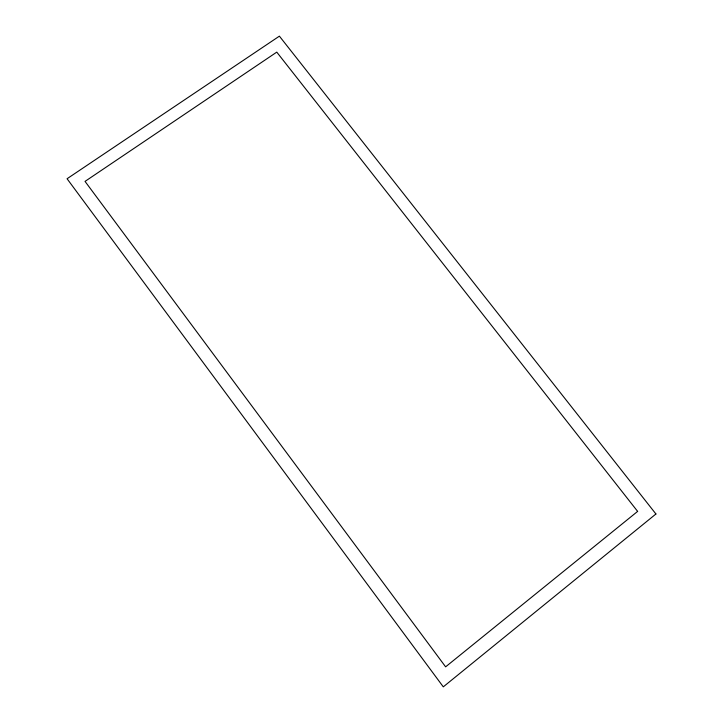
<?xml version="1.0" encoding="UTF-8"?>
<svg xmlns="http://www.w3.org/2000/svg" width="723" height="723" viewBox="0 0 723 723"><rect width="100%" height="100%" fill="white"/><g stroke="black" fill="none" stroke-linecap="round" stroke-linejoin="round"><path stroke-width="1.08" d="M655.933 513.99L443.289 686.85L67.067 178.744L279.394 36.15L655.933 513.99M637.632 511.396L445.621 666.841L85.034 181.392L276.773 52.128L637.632 511.396"/></g></svg>
